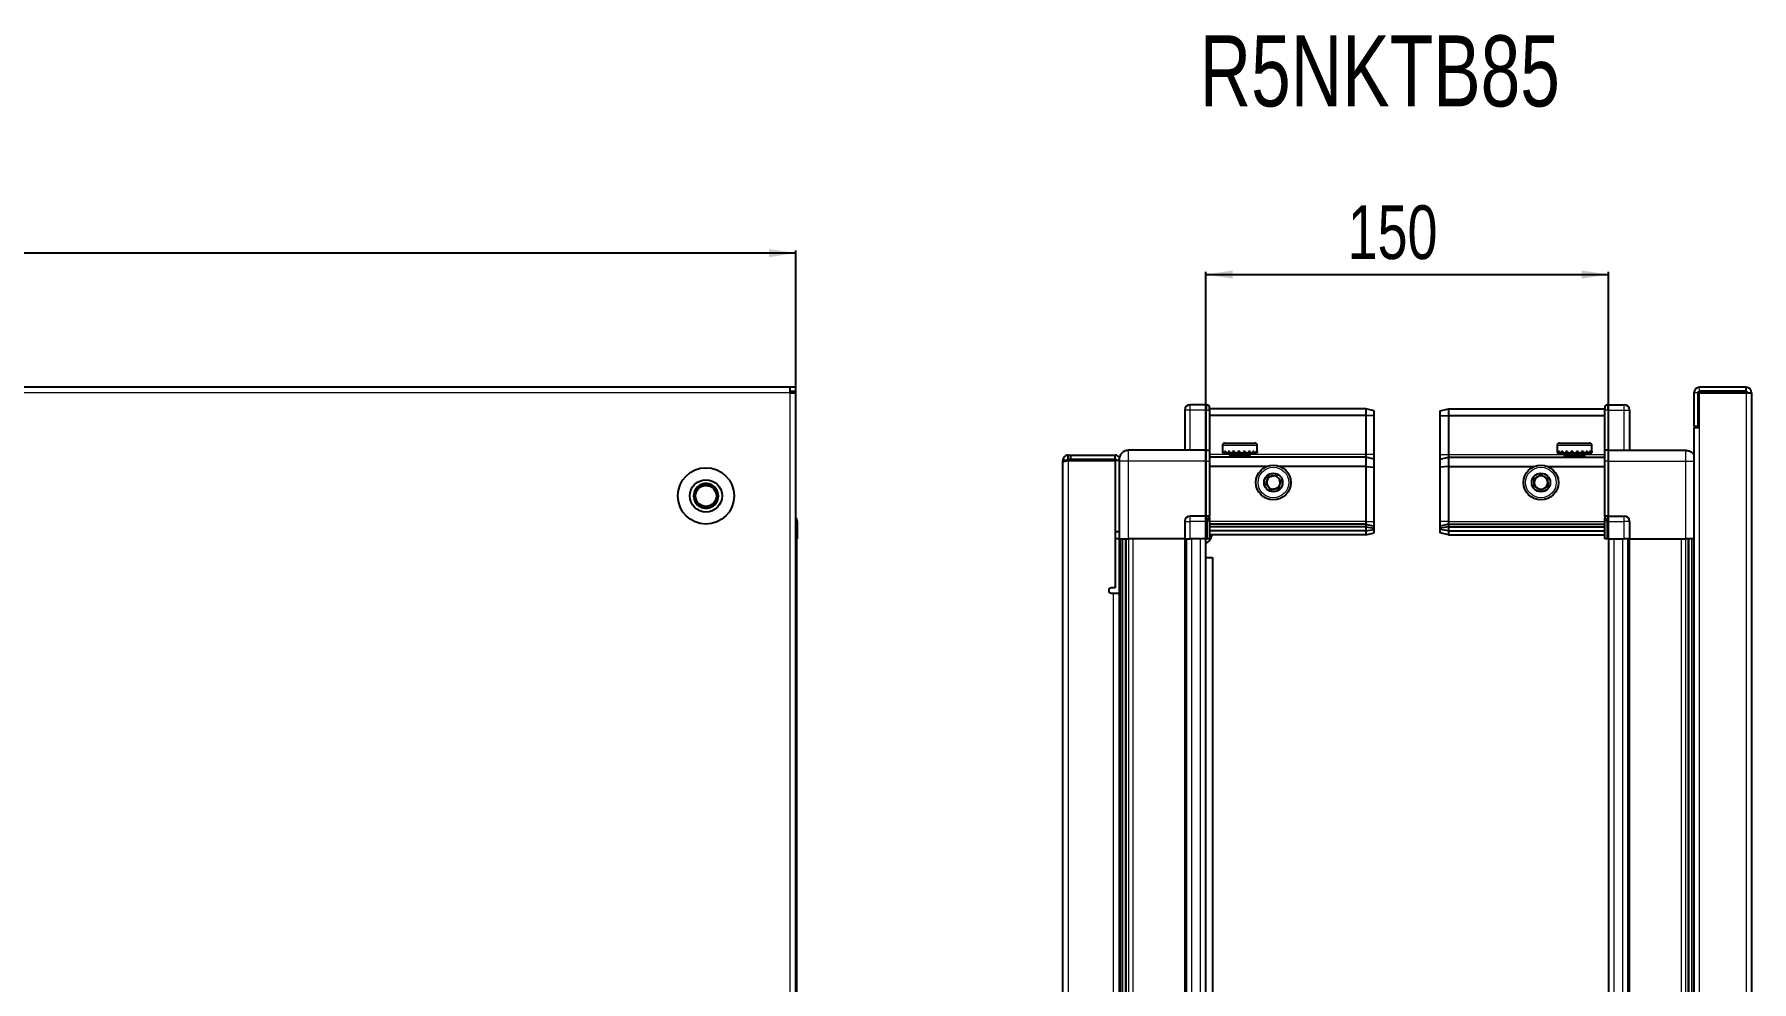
# Model space of a CAD drawing. Header units: millimetres. Extents: x 834 to 3132, y 741 to 1858.
# Drawn here: x 1474 to 2113, y 1505 to 1858 of the extents above; entities that cross this region are included whole.
import ezdxf

# ---------------------------------------------------------------- set-up
doc = ezdxf.new("R2010")
doc.units = ezdxf.units.MM
doc.layers.add('FORMAT', color=7, linetype='Continuous')
doc.styles.add('SLDTEXTSTYLE0', font='TXT', dxfattribs={"width": 0.75})
doc.dimstyles.new('SLDDIMSTYLE0', dxfattribs={"dimtxt": 20, "dimasz": 10, "dimexe": 0, "dimexo": 0.0625, "dimgap": 5, "dimtad": 2, "dimdec": 1, "dimrnd": 1e-09, "dimzin": 12, "dimdsep": 46, "dimtxsty": 'SLDTEXTSTYLE0', "dimsah": 1, "dimcen": 0.09, "dimadec": 0, "dimazin": 3, "dimtfac": 1, "dimtofl": 0, "dimtmove": 0, "dimatfit": 3, "dimfxl": 0, "dimfrac": 2, "dimtolj": 1, "dimtzin": 12, "dimarcsym": 0})

# ---------------------------------------------------------------- blocks, each defined once
blk = doc.blocks.new('_D_1')
at = {"layer": 'FORMAT'}
for p, q in [((958.32, 1726.27), (958.32, 1777.26)), ((1757.32, 1776.26), (958.32, 1776.26)), ((1757.32, 1726.27), (1757.32, 1777.26))]:
    blk.add_line(p, q, dxfattribs=at)
for points in [[(958.32, 1776.26), (968.32, 1774.72), (968.32, 1777.8)], [(1757.32, 1776.26), (1747.32, 1777.8), (1747.32, 1774.72)]]:
    blk.add_solid(points, dxfattribs=at)
at = {"layer": 'FORMAT', "insert": (1335.66, 1802.04), "char_height": 20, "attachment_point": 1, "style": 'SLDTEXTSTYLE0'}
blk.add_mtext('799', dxfattribs=at)
blk = doc.blocks.new('_D_4')
at = {"layer": 'FORMAT'}
for p, q in [((1910.07, 1669.77), (1910.07, 1769.26)), ((1910.07, 1768.26), (2060.07, 1768.26)), ((2060.07, 1669.77), (2060.07, 1769.26))]:
    blk.add_line(p, q, dxfattribs=at)
for points in [[(1910.07, 1768.26), (1920.07, 1766.72), (1920.07, 1769.8)], [(2060.07, 1768.26), (2050.07, 1769.8), (2050.07, 1766.72)]]:
    blk.add_solid(points, dxfattribs=at)
at = {"layer": 'FORMAT', "insert": (1962.9, 1794.04), "char_height": 20, "attachment_point": 1, "style": 'SLDTEXTSTYLE0'}
blk.add_mtext('150', dxfattribs=at)

msp = doc.modelspace()

# ---------------------------------------------------------------- linework, layer by layer
at = {"color": 7, "linetype": 'Continuous', "lineweight": 25}
for p, q in [((1755.22, 1726.26), (960.42, 1726.26)), ((1755.22, 1724.16), (1755.22, 1726.26)), ((1757.32, 1726.26), (1755.22, 1726.26)), ((1755.22, 1724.76), (1757.32, 1724.76)), ((1755.22, 1724.16), (1757.32, 1724.16)), ((1757.32, 1724.76), (1757.32, 1726.26)), ((1757.32, 1724.16), (1757.32, 1724.76)), ((1757.32, 1229.36), (1757.32, 1724.16)), ((2091.92, 1724.16), (2091.92, 1711.76)), ((2093.42, 1724.16), (2093.42, 1711.76)), ((2093.92, 1711.26), (2093.92, 1724.16)), ((2093.92, 1724.16), (2111.32, 1724.16)), ((2111.32, 1726.26), (2094.02, 1726.26)), ((2111.32, 1724.76), (2094.02, 1724.76)), ((2111.32, 1724.76), (2111.32, 1726.26)), ((2111.32, 1724.16), (2113.42, 1724.16)), ((2113.42, 1724.16), (2113.42, 1229.36)), ((1902.22, 1717.76), (1902.22, 1702.76)), ((1910.22, 1719.76), (1904.22, 1719.76)), ((1910.22, 1719.76), (1910.55, 1719.76)), ((1910.22, 1719.76), (1910.22, 1717.76)), ((1910.22, 1702.96), (1910.22, 1717.76)), ((1910.22, 1702.96), (1910.22, 1717.76)), ((1911.42, 1719.26), (1910.55, 1719.76)), ((1911.42, 1717.76), (1911.42, 1719.26)), ((1969.72, 1718.26), (1911.42, 1718.26)), ((1911.42, 1717.76), (1911.42, 1702.96)), ((1969.72, 1715.76), (1911.42, 1715.76)), ((1969.72, 1718.26), (1969.72, 1715.76)), ((1972.72, 1717.45), (1969.72, 1718.26)), ((1969.72, 1715.76), (1969.72, 1701.26)), ((1972.72, 1715.6), (1969.72, 1715.76)), ((1972.72, 1715.6), (1972.72, 1717.45)), ((1972.72, 1701.26), (1972.72, 1715.6)), ((1997.42, 1717.45), (2000.42, 1718.26)), ((1997.42, 1715.6), (1997.42, 1717.45)), ((1997.42, 1715.6), (2000.42, 1715.76)), ((1997.42, 1701.26), (1997.42, 1715.6)), ((2000.42, 1718.26), (2000.42, 1715.76)), ((2000.42, 1718.26), (2058.72, 1718.26)), ((2000.42, 1715.76), (2000.42, 1701.26)), ((2000.42, 1715.76), (2058.72, 1715.76)), ((2059.59, 1719.76), (2058.72, 1719.26)), ((2059.59, 1719.76), (2058.72, 1719.26)), ((2058.72, 1719.26), (2058.72, 1717.76)), ((2058.72, 1702.96), (2058.72, 1717.76)), ((2059.92, 1719.76), (2059.59, 1719.76)), ((2059.92, 1719.76), (2059.59, 1719.76)), ((2059.92, 1719.76), (2059.92, 1719.76)), ((2059.92, 1717.76), (2059.92, 1719.76)), ((2059.92, 1719.76), (2065.92, 1719.76)), ((2059.92, 1717.76), (2059.92, 1702.96)), ((2067.92, 1717.76), (2067.92, 1702.76)), ((2091.82, 1711.26), (2091.82, 1242.26)), ((2091.82, 1711.26), (2093.92, 1711.26)), ((2091.92, 1711.76), (2093.42, 1711.76)), ((1910.22, 1702.76), (1881.22, 1702.76)), ((1910.22, 1702.76), (1910.22, 1702.96)), ((1910.22, 1702.76), (1911.42, 1702.76)), ((1910.22, 1698.76), (1910.22, 1702.76)), ((1911.42, 1702.96), (1911.42, 1702.76)), ((1911.42, 1702.76), (1911.42, 1698.76)), ((1916.22, 1704.66), (1916.22, 1702.26)), ((1916.22, 1702.26), (1916.22, 1701.76)), ((1916.54, 1702.26), (1916.35, 1702.26)), ((1916.35, 1702.26), (1916.35, 1701.76)), ((1916.54, 1702.26), (1916.54, 1701.76)), ((1917.02, 1705.46), (1924.19, 1705.46)), ((1917.47, 1702.26), (1917.07, 1702.26)), ((1917.07, 1702.26), (1917.07, 1701.76)), ((1917.47, 1702.26), (1917.47, 1701.76)), ((1918.92, 1702.26), (1918.34, 1702.26)), ((1918.34, 1702.26), (1918.34, 1701.76)), ((1918.92, 1702.26), (1918.92, 1701.76)), ((1920.73, 1702.26), (1920.04, 1702.26)), ((1920.04, 1702.26), (1920.04, 1701.76)), ((1920.73, 1702.26), (1920.73, 1701.76)), ((1922.74, 1702.26), (1922, 1702.26)), ((1922, 1702.26), (1922, 1701.76)), ((1922.23, 1702.26), (1922.23, 1701.76)), ((1922.73, 1702.26), (1922.73, 1701.76)), ((1922.74, 1702.26), (1922.74, 1701.76)), ((1924.75, 1702.26), (1924.03, 1702.26)), ((1924.03, 1702.26), (1924.03, 1701.76)), ((1924.09, 1702.26), (1924.09, 1701.76)), ((1924.19, 1705.46), (1928.42, 1705.46)), ((1924.75, 1702.26), (1924.75, 1701.76)), ((1926.56, 1702.26), (1925.94, 1702.26)), ((1925.94, 1702.26), (1925.94, 1701.76)), ((1926.56, 1702.26), (1926.56, 1701.76)), ((1927.99, 1702.26), (1927.52, 1702.26)), ((1927.52, 1702.26), (1927.52, 1701.76)), ((1927.99, 1702.26), (1927.99, 1701.76)), ((1928.91, 1702.26), (1928.64, 1702.26)), ((1928.64, 1702.26), (1928.64, 1701.76)), ((1928.91, 1702.26), (1928.91, 1701.76)), ((1929.22, 1702.26), (1929.18, 1702.26)), ((1929.18, 1702.26), (1929.18, 1701.76)), ((1929.22, 1702.26), (1929.22, 1704.66)), ((1929.22, 1702.26), (1929.22, 1701.76)), ((2040.92, 1704.66), (2040.92, 1701.76)), ((2041.08, 1702.26), (2040.96, 1702.26)), ((2040.96, 1702.26), (2040.96, 1701.76)), ((2041.08, 1702.26), (2041.08, 1701.76)), ((2041.83, 1702.26), (2041.49, 1702.26)), ((2041.49, 1702.26), (2041.49, 1701.76)), ((2041.72, 1705.46), (2053.12, 1705.46)), ((2041.83, 1702.26), (2041.83, 1701.76)), ((2043.12, 1702.26), (2042.6, 1702.26)), ((2042.6, 1702.26), (2042.6, 1701.76)), ((2043.12, 1702.26), (2043.12, 1701.76)), ((2044.84, 1702.26), (2044.18, 1702.26)), ((2044.18, 1702.26), (2044.18, 1701.76)), ((2044.84, 1702.26), (2044.84, 1701.76)), ((2046.81, 1702.26), (2046.08, 1702.26)), ((2046.08, 1702.26), (2046.08, 1701.76)), ((2046.51, 1702.26), (2046.51, 1701.76)), ((2046.81, 1702.26), (2046.81, 1701.76)), ((2048.84, 1702.26), (2048.11, 1702.26)), ((2048.11, 1702.26), (2048.11, 1701.76)), ((2048.38, 1702.26), (2048.38, 1701.76)), ((2048.84, 1702.26), (2048.84, 1701.76)), ((2050.73, 1702.26), (2050.08, 1702.26)), ((2050.08, 1702.26), (2050.08, 1701.76)), ((2050.73, 1702.26), (2050.73, 1701.76)), ((2052.3, 1702.26), (2051.78, 1702.26)), ((2051.78, 1702.26), (2051.78, 1701.76)), ((2052.3, 1702.26), (2052.3, 1701.76)), ((2053.39, 1702.26), (2053.06, 1702.26)), ((2053.06, 1702.26), (2053.06, 1701.76)), ((2053.39, 1702.26), (2053.39, 1701.76)), ((2053.89, 1702.26), (2053.78, 1702.26)), ((2053.78, 1702.26), (2053.78, 1701.76)), ((2053.89, 1702.26), (2053.89, 1701.76)), ((2053.92, 1701.76), (2053.92, 1704.66)), ((2058.72, 1702.76), (2058.72, 1702.96)), ((2059.92, 1702.76), (2058.72, 1702.76)), ((2058.72, 1698.76), (2058.72, 1702.76)), ((2059.92, 1702.96), (2059.92, 1702.76)), ((2059.92, 1702.76), (2059.92, 1698.76)), ((2059.92, 1702.76), (2088.92, 1702.76)), ((1858.22, 1698.91), (1856.72, 1698.91)), ((1856.72, 1698.41), (1856.72, 1698.91)), ((1856.72, 1255.11), (1856.72, 1698.41)), ((1858.82, 1699.51), (1858.82, 1701.01)), ((1858.82, 1701.01), (1859.72, 1701.01)), ((1858.82, 1699.51), (1859.72, 1699.51)), ((1858.82, 1699.01), (1876.22, 1699.01)), ((1859.72, 1701.01), (1876.22, 1701.01)), ((1859.72, 1699.51), (1859.72, 1701.01)), ((1859.72, 1699.51), (1876.22, 1699.51)), ((1876.22, 1699.51), (1876.22, 1701.01)), ((1877.72, 1699.01), (1876.22, 1699.01)), ((1876.22, 1699.01), (1876.22, 1651.51)), ((1877.72, 1698.76), (1877.72, 1669.76)), ((1910.22, 1678.46), (1910.22, 1698.76)), ((1969.72, 1700.26), (1911.42, 1700.26)), ((1911.42, 1698.76), (1911.42, 1678.46)), ((1932.72, 1696.76), (1911.42, 1696.76)), ((1916.22, 1701.76), (1916.35, 1701.76)), ((1916.35, 1701.76), (1916.54, 1701.76)), ((1916.54, 1701.76), (1917.07, 1701.76)), ((1917.07, 1701.76), (1917.47, 1701.76)), ((1917.47, 1701.76), (1918.34, 1701.76)), ((1918.32, 1701.76), (1918.32, 1701.66)), ((1918.32, 1701.66), (1927.12, 1701.66)), ((1918.34, 1701.76), (1918.92, 1701.76)), ((1918.72, 1701.26), (1919.41, 1700.77)), ((1918.72, 1701.26), (1923.75, 1701.26)), ((1919.41, 1700.77), (1918.72, 1700.29)), ((1918.72, 1700.29), (1918.72, 1700.26)), ((1918.72, 1700.29), (1923.75, 1700.29)), ((1918.92, 1701.76), (1920.04, 1701.76)), ((1919.41, 1700.77), (1923.57, 1700.77)), ((1920.04, 1701.76), (1920.73, 1701.76)), ((1920.73, 1701.76), (1922, 1701.76)), ((1922, 1701.76), (1922.23, 1701.76)), ((1922.73, 1701.76), (1922.74, 1701.76)), ((1922.74, 1701.76), (1924.03, 1701.76)), ((1923.57, 1700.77), (1926.03, 1700.77)), ((1923.75, 1701.26), (1926.72, 1701.26)), ((1923.75, 1700.29), (1926.72, 1700.29)), ((1924.09, 1701.76), (1924.75, 1701.76)), ((1924.75, 1701.76), (1925.94, 1701.76)), ((1925.94, 1701.76), (1926.56, 1701.76)), ((1926.03, 1700.77), (1926.72, 1701.26)), ((1926.72, 1700.29), (1926.03, 1700.77)), ((1926.56, 1701.76), (1927.52, 1701.76)), ((1926.72, 1700.26), (1926.72, 1700.29)), ((1927.12, 1701.66), (1927.12, 1701.76)), ((1927.52, 1701.76), (1927.99, 1701.76)), ((1927.99, 1701.76), (1928.64, 1701.76)), ((1928.64, 1701.76), (1928.91, 1701.76)), ((1928.91, 1701.76), (1929.18, 1701.76)), ((1929.18, 1701.76), (1929.22, 1701.76)), ((1969.72, 1696.76), (1937.72, 1696.76)), ((1969.72, 1701.26), (1969.72, 1700.26)), ((1969.72, 1700.26), (1969.72, 1696.76)), ((1972.72, 1699.45), (1969.72, 1700.26)), ((1969.72, 1696.76), (1969.72, 1676.26)), ((1969.72, 1696.76), (1972.72, 1696.42)), ((1972.72, 1699.45), (1972.72, 1701.26)), ((1972.72, 1696.42), (1972.72, 1699.45)), ((1972.72, 1676.26), (1972.72, 1696.42)), ((1997.42, 1699.45), (1997.42, 1701.26)), ((1997.42, 1699.45), (2000.42, 1700.26)), ((1997.42, 1696.42), (1997.42, 1699.45)), ((2000.42, 1696.76), (1997.42, 1696.42)), ((1997.42, 1676.26), (1997.42, 1696.42)), ((2000.42, 1701.26), (2000.42, 1700.26)), ((2000.42, 1700.26), (2000.42, 1696.76)), ((2000.42, 1700.26), (2058.72, 1700.26)), ((2000.42, 1696.76), (2000.42, 1676.26)), ((2000.42, 1696.76), (2032.42, 1696.76)), ((2037.42, 1696.76), (2058.72, 1696.76)), ((2040.92, 1701.76), (2040.96, 1701.76)), ((2040.96, 1701.76), (2041.08, 1701.76)), ((2041.08, 1701.76), (2041.49, 1701.76)), ((2041.49, 1701.76), (2041.83, 1701.76)), ((2041.83, 1701.76), (2042.6, 1701.76)), ((2042.6, 1701.76), (2043.12, 1701.76)), ((2043.02, 1701.76), (2043.02, 1701.66)), ((2043.02, 1701.66), (2051.82, 1701.66)), ((2043.12, 1701.76), (2044.18, 1701.76)), ((2043.42, 1701.26), (2044.11, 1700.77)), ((2043.42, 1701.26), (2051.42, 1701.26)), ((2044.11, 1700.77), (2043.42, 1700.29)), ((2043.42, 1700.29), (2043.42, 1700.26)), ((2043.42, 1700.29), (2051.42, 1700.29)), ((2044.11, 1700.77), (2050.73, 1700.77)), ((2044.18, 1701.76), (2044.84, 1701.76)), ((2044.84, 1701.76), (2046.08, 1701.76)), ((2046.08, 1701.76), (2046.51, 1701.76)), ((2046.81, 1701.76), (2048.11, 1701.76)), ((2048.38, 1701.76), (2048.84, 1701.76)), ((2048.84, 1701.76), (2050.08, 1701.76)), ((2050.08, 1701.76), (2050.73, 1701.76)), ((2050.73, 1701.76), (2051.78, 1701.76)), ((2050.73, 1700.77), (2051.42, 1701.26)), ((2051.42, 1700.29), (2050.73, 1700.77)), ((2051.42, 1700.26), (2051.42, 1700.29)), ((2051.78, 1701.76), (2052.3, 1701.76)), ((2051.82, 1701.66), (2051.82, 1701.76)), ((2052.3, 1701.76), (2053.06, 1701.76)), ((2053.06, 1701.76), (2053.39, 1701.76)), ((2053.39, 1701.76), (2053.78, 1701.76)), ((2053.78, 1701.76), (2053.89, 1701.76)), ((2053.89, 1701.76), (2053.92, 1701.76)), ((2058.72, 1678.46), (2058.72, 1698.76)), ((2059.92, 1698.76), (2059.92, 1678.46)), ((1757.32, 1677.58), (1757.32, 1677.58)), ((1910.22, 1678.26), (1904.22, 1678.26)), ((1910.22, 1678.26), (1910.22, 1678.46)), ((1910.22, 1678.26), (1910.22, 1676.26)), ((1910.22, 1678.26), (1911.42, 1678.26)), ((1911.42, 1678.46), (1911.42, 1678.26)), ((1911.42, 1677.58), (1911.42, 1678.26)), ((1911.42, 1677.58), (1911.42, 1669.76)), ((2058.72, 1678.26), (2058.72, 1678.46)), ((2059.92, 1678.26), (2058.72, 1678.26)), ((2058.72, 1678.26), (2058.72, 1677.58)), ((2058.72, 1669.76), (2058.72, 1677.58)), ((2059.92, 1678.46), (2059.92, 1678.26)), ((2059.92, 1676.26), (2059.92, 1678.26)), ((2059.92, 1678.26), (2065.92, 1678.26)), ((2059.92, 1676.26), (2059.92, 1678.26)), ((1757.82, 1676.26), (1757.82, 1669.76)), ((1757.82, 1669.76), (1757.82, 1676.26)), ((1876.22, 1672.51), (1877.72, 1672.51)), ((1902.22, 1676.26), (1902.22, 1669.76)), ((1910.22, 1669.76), (1910.22, 1676.26)), ((1910.22, 1669.76), (1910.22, 1676.26)), ((1910.55, 1669.76), (1910.55, 1676.26)), ((1969.72, 1675.26), (1911.42, 1675.26)), ((1969.72, 1674.26), (1911.42, 1674.26)), ((1969.72, 1672.76), (1911.42, 1672.76)), ((1969.72, 1671.26), (1911.42, 1671.26)), ((1969.72, 1676.26), (1969.72, 1675.26)), ((1969.72, 1675.26), (1969.72, 1674.26)), ((1969.72, 1675.26), (1972.72, 1674.45)), ((1969.72, 1674.26), (1969.72, 1672.76)), ((1969.72, 1674.26), (1972.72, 1673.71)), ((1969.72, 1672.76), (1972.72, 1673.21)), ((1969.72, 1672.76), (1969.72, 1671.26)), ((1969.72, 1671.26), (1972.72, 1672.06)), ((1972.72, 1674.45), (1972.72, 1676.26)), ((1972.72, 1673.71), (1972.72, 1674.45)), ((1972.72, 1673.21), (1972.72, 1673.71)), ((1972.72, 1672.06), (1972.72, 1673.21)), ((1997.42, 1674.45), (1997.42, 1676.26)), ((2000.42, 1675.26), (1997.42, 1674.45)), ((1997.42, 1673.71), (1997.42, 1674.45)), ((2000.42, 1674.26), (1997.42, 1673.71)), ((1997.42, 1673.21), (1997.42, 1673.71)), ((1997.42, 1672.06), (1997.42, 1673.21)), ((2000.42, 1672.76), (1997.42, 1673.21)), ((2000.42, 1671.26), (1997.42, 1672.06)), ((2000.42, 1676.26), (2000.42, 1675.26)), ((2000.42, 1675.26), (2000.42, 1674.26)), ((2000.42, 1675.26), (2058.72, 1675.26)), ((2000.42, 1674.26), (2058.72, 1674.26)), ((2000.42, 1674.26), (2000.42, 1672.76)), ((2000.42, 1672.76), (2000.42, 1671.26)), ((2000.42, 1672.76), (2058.72, 1672.76)), ((2000.42, 1671.26), (2058.72, 1671.26)), ((2059.59, 1676.26), (2059.59, 1669.76)), ((2059.92, 1676.26), (2059.92, 1669.76)), ((2067.92, 1676.26), (2067.92, 1669.76)), ((1757.32, 1669.76), (1757.82, 1669.76)), ((1757.67, 1283.76), (1757.67, 1669.76)), ((1757.82, 1669.76), (1757.82, 1669.76)), ((1757.82, 1669.76), (1757.82, 1669.76)), ((1877.72, 1669.76), (1876.22, 1669.76)), ((1878.37, 1283.76), (1878.37, 1669.76)), ((1880.16, 1669.76), (1880.16, 1283.76)), ((1880.2, 1669.76), (1880.2, 1283.76)), ((1902.22, 1669.76), (1881.22, 1669.76)), ((1902.22, 1669.76), (1904.22, 1669.76)), ((1902.87, 1283.76), (1902.87, 1669.76)), ((1910.22, 1669.76), (1904.22, 1669.76)), ((1910.07, 1283.76), (1910.07, 1669.76)), ((1910.22, 1669.76), (1910.55, 1669.76)), ((1910.22, 1669.76), (1910.22, 1669.76)), ((1911.42, 1669.76), (1910.55, 1669.76)), ((1910.55, 1669.76), (1910.55, 1669.76)), ((2059.59, 1669.76), (2058.72, 1669.76)), ((2059.92, 1669.76), (2059.59, 1669.76)), ((2059.92, 1669.76), (2065.92, 1669.76)), ((2060.07, 1669.76), (2060.07, 1283.76)), ((2067.92, 1669.76), (2065.92, 1669.76)), ((2067.27, 1669.76), (2067.27, 1283.76)), ((2067.92, 1669.76), (2088.92, 1669.76)), ((2089.94, 1283.76), (2089.94, 1669.76)), ((2089.98, 1283.76), (2089.98, 1669.76)), ((2091.77, 1669.76), (2091.77, 1283.76)), ((1910.07, 1662.76), (1912.57, 1662.76)), ((1912.57, 1662.76), (1912.57, 1289.26)), ((1876.22, 1651.51), (1874.87, 1651.51)), ((1874.87, 1649.51), (1875.62, 1649.51)), ((1875.62, 1649.51), (1877.72, 1649.51)), ((1877.72, 1649.51), (1877.72, 1304.01))]:
    msp.add_line(p, q, dxfattribs=at)
at = {"color": 8, "linetype": 'Continuous', "lineweight": 18}
for p, q in [((1755.22, 1724.16), (960.42, 1724.16)), ((1755.22, 1229.36), (1755.22, 1724.16)), ((2093.42, 1724.16), (2091.92, 1724.16)), ((2094.02, 1724.76), (2094.02, 1726.26)), ((2111.32, 1724.16), (2111.32, 1229.36)), ((1904.22, 1717.76), (1902.22, 1717.76)), ((1904.22, 1717.76), (1904.22, 1719.76)), ((1904.22, 1702.76), (1904.22, 1717.76)), ((1910.22, 1717.76), (1904.22, 1717.76)), ((1910.22, 1717.76), (1911.42, 1717.76)), ((2059.92, 1717.76), (2058.72, 1717.76)), ((2059.92, 1717.76), (2065.92, 1717.76)), ((2065.92, 1717.76), (2065.92, 1719.76)), ((2065.92, 1717.76), (2067.92, 1717.76)), ((2065.92, 1702.76), (2065.92, 1717.76)), ((2093.92, 1711.26), (2093.92, 1242.26)), ((1910.22, 1702.96), (1911.42, 1702.96)), ((1916.22, 1704.66), (1924.39, 1704.66)), ((1924.39, 1704.66), (1929.22, 1704.66)), ((2040.92, 1704.66), (2053.92, 1704.66)), ((2058.72, 1702.96), (2059.92, 1702.96)), ((1858.82, 1699.01), (1858.82, 1254.51)), ((1881.22, 1669.76), (1881.22, 1698.76)), ((1910.22, 1698.76), (1881.22, 1698.76)), ((1910.22, 1698.76), (1911.42, 1698.76)), ((1918.72, 1701.26), (1911.42, 1701.26)), ((1969.72, 1701.26), (1926.72, 1701.26)), ((1972.72, 1701.26), (1969.72, 1701.26)), ((1997.42, 1701.26), (2000.42, 1701.26)), ((2000.42, 1701.26), (2043.42, 1701.26)), ((2051.42, 1701.26), (2058.72, 1701.26)), ((2059.92, 1698.76), (2058.72, 1698.76)), ((2059.92, 1698.76), (2088.92, 1698.76)), ((2088.92, 1669.76), (2088.92, 1698.76)), ((1904.22, 1676.26), (1904.22, 1678.26)), ((1910.22, 1678.46), (1911.42, 1678.46)), ((2058.72, 1678.46), (2059.92, 1678.46)), ((2065.92, 1676.26), (2065.92, 1678.26)), ((1757.32, 1676.26), (1757.82, 1676.26)), ((1902.22, 1676.26), (1904.22, 1676.26)), ((1904.22, 1669.76), (1904.22, 1676.26)), ((1910.22, 1676.26), (1904.22, 1676.26)), ((1910.22, 1676.26), (1910.55, 1676.26)), ((1969.72, 1676.26), (1911.42, 1676.26)), ((1969.72, 1676.26), (1972.72, 1676.26)), ((2000.42, 1676.26), (1997.42, 1676.26)), ((2000.42, 1676.26), (2058.72, 1676.26)), ((2059.92, 1676.26), (2059.59, 1676.26)), ((2059.92, 1676.26), (2065.92, 1676.26)), ((2065.92, 1669.76), (2065.92, 1676.26)), ((2067.92, 1676.26), (2065.92, 1676.26)), ((1877.72, 1649.51), (1877.72, 1669.76)), ((1878.96, 1669.76), (1878.96, 1283.76)), ((1881.4, 1283.76), (1881.4, 1669.76)), ((1882.82, 1669.76), (1882.82, 1283.76)), ((1902.22, 1283.76), (1902.22, 1669.76)), ((1904.87, 1283.76), (1904.87, 1669.76)), ((1908.07, 1283.76), (1908.07, 1669.76)), ((1910.22, 1669.76), (1910.55, 1669.76)), ((2062.07, 1669.76), (2062.07, 1283.76)), ((2065.27, 1669.76), (2065.27, 1283.76)), ((2067.92, 1669.76), (2067.92, 1283.76)), ((2087.32, 1283.76), (2087.32, 1669.76)), ((2088.74, 1669.76), (2088.74, 1283.76)), ((2091.18, 1283.76), (2091.18, 1669.76)), ((1875.62, 1304.01), (1875.62, 1649.51))]:
    msp.add_line(p, q, dxfattribs=at)
at = {"color": 7, "linetype": 'Continuous', "lineweight": 25}
for centre, radius in [((1723.82, 1685.76), 10.5), ((1935.22, 1690.76), 6.5), ((2034.92, 1690.76), 6.5), ((1723.82, 1685.76), 6), ((1723.82, 1685.76), 3.9), ((1935.22, 1690.76), 3.46), ((2034.92, 1690.76), 3.46)]:
    msp.add_circle(centre, radius, dxfattribs=at)
at = {"color": 8, "linetype": 'Continuous', "lineweight": 18}
for centre in [(1935.22, 1690.76), (2034.92, 1690.76)]:
    msp.add_circle(centre, 5.7, dxfattribs=at)
at = {"color": 7, "linetype": 'Continuous', "lineweight": 25}
for centre, radius, start, end in [((2094.02, 1724.16), 2.1, 90, 180), ((2094.02, 1724.16), 0.6, 90, 180), ((2111.32, 1724.16), 2.1, 0, 90), ((2111.32, 1724.16), 0.6, 0, 90), ((1904.22, 1717.76), 2, 90, 180), ((2065.92, 1717.76), 2, 0, 90), ((1917.02, 1704.66), 0.8, 90, 180), ((1928.42, 1704.66), 0.8, 0, 90), ((2041.72, 1704.66), 0.8, 90, 180), ((2053.12, 1704.66), 0.8, 0, 90), ((1858.72, 1698.51), 0.5, 90, 117.52901), ((1876.12, 1698.91), 0.6, 9.59407, 90), ((1876.12, 1698.91), 2.1, 32.2369, 87.2706), ((1918.32, 1701.26), 0.4, 0, 90), ((1927.12, 1701.26), 0.4, 90, 180), ((2043.02, 1701.26), 0.4, 0, 90), ((2051.82, 1701.26), 0.4, 90, 180), ((1723.82, 1685.76), 4.62, 120, 180), ((1723.82, 1685.76), 4.62, 60, 120), ((1723.82, 1685.76), 4.62, 0, 60), ((1935.22, 1690.76), 2.5, 161.00659, 221.00659), ((1935.22, 1690.76), 2.5, 101.00659, 161.00659), ((1935.22, 1690.76), 2.5, 41.00659, 101.00659), ((1935.22, 1690.76), 2.5, 281.00659, 341.00659), ((1935.22, 1690.76), 2.5, 341.00659, 41.00659), ((2034.92, 1690.76), 2.5, 120.74103, 180.74103), ((2034.92, 1690.76), 2.5, 180.74103, 240.74103), ((2034.92, 1690.76), 2.5, 60.74103, 120.74103), ((2034.92, 1690.76), 2.5, 0.74103, 60.74103), ((2034.92, 1690.76), 2.5, 300.74103, 0.74103), ((1723.82, 1685.76), 4.62, 180, 240), ((1723.82, 1685.76), 4.62, 300, 0), ((1935.22, 1690.76), 2.5, 221.00659, 281.00659), ((2034.92, 1690.76), 2.5, 240.74103, 300.74103), ((1723.82, 1685.76), 4.62, 240, 300), ((1755.82, 1676.26), 2, 33.78451, 41.40962), ((1755.82, 1676.26), 2, 0, 41.40962), ((1755.82, 1676.26), 2, 360, 19.56674), ((1904.22, 1676.26), 2, 90, 180), ((2065.92, 1676.26), 2, 0, 90), ((1907.57, 1672.41), 5, 300, 346.70293), ((1874.87, 1650.51), 1, 90, 270)]:
    msp.add_arc(centre, radius, start, end, dxfattribs=at)
for centre, start_param, end_param in [((1914.02, 1676.26), 2.418858, 3.141593), ((2056.12, 1676.26), 0, 0.722734)]:
    msp.add_ellipse(centre, major_axis=(3.46, 0), ratio=0.57735, start_param=start_param, end_param=end_param, dxfattribs=at)
for points, knots in [([(1881.22, 1702.76), (1880.78, 1702.71), (1880.1, 1702.64), (1879.29, 1702.2), (1878.73, 1701.75), (1878.27, 1701.19), (1877.84, 1700.37), (1877.77, 1699.7), (1877.72, 1699.26)], [0, 0, 0, 0, 0.239457, 0.368361, 0.5, 0.631639, 0.760543, 1, 1, 1, 1]), ([(2088.92, 1702.76), (2089.36, 1702.71), (2090.04, 1702.64), (2090.85, 1702.2), (2091.41, 1701.76), (2091.68, 1701.39), (2091.82, 1701.21)], [0, 0, 0, 0, 0.384298, 0.591173, 0.802437, 1, 1, 1, 1]), ([(1858.82, 1701.01), (1858.57, 1700.98), (1858.07, 1700.93), (1857.43, 1700.54), (1856.97, 1699.98), (1856.75, 1699.4), (1856.73, 1699.03), (1856.72, 1698.91)], [0, 0, 0, 0, 0.2302553, 0.4485219, 0.6667858, 0.8850496, 1, 1, 1, 1]), ([(1856.72, 1698.41), (1856.75, 1698.45), (1856.8, 1698.54), (1857.19, 1698.68), (1857.75, 1698.81), (1858.33, 1698.92), (1858.69, 1698.98), (1858.82, 1699.01)], [0, 0, 0, 0, 0.230255, 0.448522, 0.666786, 0.88505, 1, 1, 1, 1]), ([(1877.72, 1699.26), (1877.72, 1699.25), (1877.72, 1699.24), (1877.72, 1699.12), (1877.72, 1698.95), (1877.72, 1698.82), (1877.72, 1698.76)], [0, 0, 0, 0, 0.249394, 0.500333, 0.750167, 1, 1, 1, 1]), ([(1719.21, 1685.76), (1719.54, 1686.33), (1720.1, 1687.31), (1720.92, 1688.73), (1721.33, 1689.44), (1721.52, 1689.76)], [0, 0, 0, 0, 0.439131, 0.751378, 1, 1, 1, 1]), ([(1721.52, 1689.76), (1721.72, 1689.76), (1722.42, 1689.76), (1723.73, 1689.76), (1725.12, 1689.76), (1725.87, 1689.76), (1726.13, 1689.76)], [0, 0, 0, 0, 0.139329, 0.48527, 0.816356, 1, 1, 1, 1]), ([(1726.13, 1689.76), (1726.46, 1689.18), (1727.03, 1688.2), (1727.85, 1686.78), (1728.26, 1686.07), (1728.44, 1685.76)], [0, 0, 0, 0, 0.439131, 0.751378, 1, 1, 1, 1]), ([(1932.39, 1690.21), (1932.55, 1690.69), (1932.87, 1691.61), (1933.18, 1692.51), (1933.33, 1692.94)], [0, 0, 0, 0, 0.534686, 1, 1, 1, 1]), ([(1934.28, 1688.03), (1934.05, 1688.29), (1933.51, 1688.91), (1932.86, 1689.66), (1932.47, 1690.11), (1932.39, 1690.21)], [0, 0, 0, 0, 0.362901, 0.866875, 1, 1, 1, 1]), ([(1933.33, 1692.94), (1933.83, 1693.03), (1934.78, 1693.22), (1935.72, 1693.4), (1936.16, 1693.49)], [0, 0, 0, 0, 0.534686, 1, 1, 1, 1]), ([(1936.16, 1693.49), (1936.24, 1693.39), (1936.63, 1692.94), (1937.29, 1692.19), (1937.83, 1691.57), (1938.05, 1691.31)], [0, 0, 0, 0, 0.1331247, 0.6370994, 1, 1, 1, 1]), ([(1938.05, 1691.31), (1937.89, 1690.82), (1937.57, 1689.91), (1937.26, 1689), (1937.11, 1688.58)], [0, 0, 0, 0, 0.534686, 1, 1, 1, 1]), ([(2032.4, 1692.17), (2032.84, 1692.43), (2033.67, 1692.92), (2034.5, 1693.42), (2034.88, 1693.64)], [0, 0, 0, 0, 0.534686, 1, 1, 1, 1]), ([(2032.44, 1689.28), (2032.44, 1689.41), (2032.43, 1690), (2032.42, 1691), (2032.41, 1691.82), (2032.4, 1692.17)], [0, 0, 0, 0, 0.133125, 0.637099, 1, 1, 1, 1]), ([(2034.96, 1687.87), (2034.51, 1688.12), (2033.67, 1688.59), (2032.83, 1689.06), (2032.44, 1689.28)], [0, 0, 0, 0, 0.5346859, 1, 1, 1, 1]), ([(2034.88, 1693.64), (2035.33, 1693.39), (2036.17, 1692.92), (2037.01, 1692.45), (2037.4, 1692.23)], [0, 0, 0, 0, 0.534686, 1, 1, 1, 1]), ([(2037.44, 1689.35), (2036.99, 1689.08), (2036.17, 1688.59), (2035.34, 1688.1), (2034.96, 1687.87)], [0, 0, 0, 0, 0.534686, 1, 1, 1, 1]), ([(2037.4, 1692.23), (2037.4, 1691.89), (2037.42, 1691.06), (2037.43, 1690.07), (2037.44, 1689.47), (2037.44, 1689.35)], [0, 0, 0, 0, 0.362901, 0.866875, 1, 1, 1, 1]), ([(1721.52, 1681.76), (1721.18, 1682.33), (1720.62, 1683.31), (1719.8, 1684.73), (1719.39, 1685.44), (1719.21, 1685.76)], [0, 0, 0, 0, 0.439131, 0.751378, 1, 1, 1, 1]), ([(1728.44, 1685.76), (1728.11, 1685.18), (1727.55, 1684.2), (1726.72, 1682.78), (1726.32, 1682.07), (1726.13, 1681.76)], [0, 0, 0, 0, 0.439131, 0.751378, 1, 1, 1, 1]), ([(1937.11, 1688.58), (1936.61, 1688.48), (1935.66, 1688.3), (1934.72, 1688.11), (1934.28, 1688.03)], [0, 0, 0, 0, 0.534686, 1, 1, 1, 1]), ([(1726.13, 1681.76), (1725.87, 1681.76), (1725.12, 1681.76), (1723.73, 1681.76), (1722.42, 1681.76), (1721.72, 1681.76), (1721.52, 1681.76)], [0, 0, 0, 0, 0.183644, 0.51473, 0.860671, 1, 1, 1, 1]), ([(1877.72, 1669.76), (1877.76, 1669.76), (1877.84, 1669.76), (1878.44, 1669.76), (1879.33, 1669.76), (1880.31, 1669.76), (1880.96, 1669.76), (1881.22, 1669.76)], [0, 0, 0, 0, 0.214694, 0.429388, 0.644082, 0.858775, 1, 1, 1, 1]), ([(2091.77, 1669.76), (2091.73, 1669.76), (2091.51, 1669.76), (2090.79, 1669.76), (2089.83, 1669.76), (2089.18, 1669.76), (2088.92, 1669.76)], [0, 0, 0, 0, 0.071707, 0.420979, 0.770251, 1, 1, 1, 1])]:
    msp.add_open_spline(points, degree=3, knots=knots, dxfattribs=at)
at = {"color": 8, "linetype": 'Continuous', "lineweight": 18}
for points in [[(1881.22, 1698.76), (1881.22, 1699.28), (1881.22, 1700.33), (1881.22, 1701.65), (1881.22, 1702.58), (1881.22, 1702.7), (1881.22, 1702.76)], [(2088.92, 1698.76), (2088.92, 1699.28), (2088.92, 1700.33), (2088.92, 1701.65), (2088.92, 1702.58), (2088.92, 1702.7), (2088.92, 1702.76)]]:
    msp.add_open_spline(points, degree=3, dxfattribs=at)
at = {"color": 7, "linetype": 'Continuous', "lineweight": 25}
msp.add_open_spline([(1858.82, 1699.51), (1858.74, 1699.5), (1858.58, 1699.48), (1858.39, 1699.34), (1858.25, 1699.14), (1858.23, 1698.99), (1858.22, 1698.91)], degree=3, dxfattribs=at)
at = {"color": 8, "linetype": 'Continuous', "lineweight": 18}
for points, knots in [([(1881.22, 1698.76), (1880.78, 1698.76), (1880.1, 1698.76), (1879.29, 1698.76), (1878.73, 1698.76), (1878.27, 1698.76), (1877.84, 1698.76), (1877.77, 1698.76), (1877.72, 1698.76)], [0, 0, 0, 0, 0.239457, 0.368361, 0.5, 0.631639, 0.760543, 1, 1, 1, 1]), ([(2088.92, 1698.76), (2089.36, 1698.76), (2090.04, 1698.76), (2090.85, 1698.76), (2091.41, 1698.76), (2091.68, 1698.76), (2091.82, 1698.76)], [0, 0, 0, 0, 0.384298, 0.591173, 0.802437, 1, 1, 1, 1])]:
    msp.add_open_spline(points, degree=3, knots=knots, dxfattribs=at)

# ---------------------------------------------------------------- texts
at = {"layer": 'FORMAT', "insert": (1907.76, 1857.38), "char_height": 26.458, "attachment_point": 1, "style": 'SLDTEXTSTYLE0'}
msp.add_mtext('R5NKTB85', dxfattribs=at)

# ---------------------------------------------------------------- dimensions: what is measured, and where the dimension line sits
at = {"layer": 'FORMAT'}
dim = msp.add_linear_dim(base=(958.32, 1776.26), p1=(1757.32, 1726.26), p2=(958.32, 1726.26), dimstyle='SLDDIMSTYLE0', dxfattribs=at)
dim.commit()
dim.dimension.update_dxf_attribs({"geometry": '_D_1', "text_midpoint": (1357.82, 1776.26), "dimtype": 160})
dim = msp.add_linear_dim(base=(2060.07, 1768.26), p1=(1910.07, 1669.76), p2=(2060.07, 1669.76), angle=0, dimstyle='SLDDIMSTYLE0', dxfattribs=at)
dim.commit()
dim.dimension.update_dxf_attribs({"geometry": '_D_4', "text_midpoint": (1985.07, 1768.26), "dimtype": 160})

doc.saveas('drawing.dxf')
